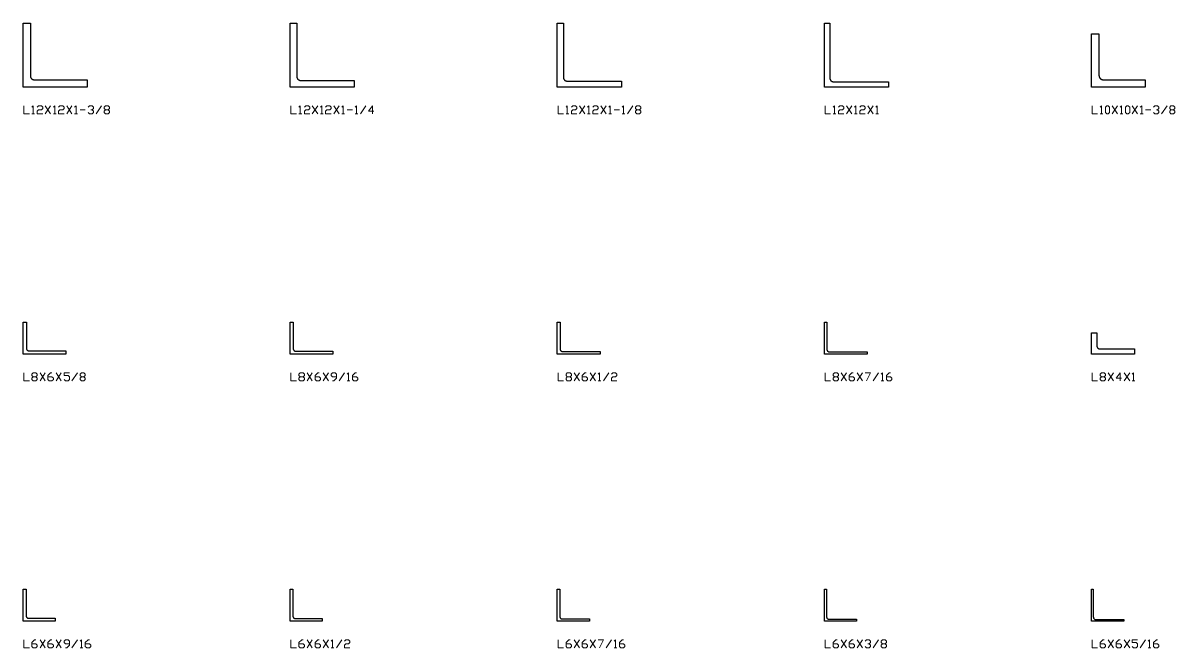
# Model space of a CAD drawing. Header units: inches. Extents: x 0 to 966, y -305 to 12.
# Drawn here: x 0 to 215.6, y -105 to 12 of the extents above; entities that cross this region are included whole.
import ezdxf

# ---------------------------------------------------------------- set-up
doc = ezdxf.new("R2010")
doc.units = ezdxf.units.IN
doc.header["$MEASUREMENT"] = 0
doc.layers.add('AISC_STEEL', color=7, linetype='Continuous')

msp = doc.modelspace()

# ---------------------------------------------------------------- linework, layer by layer
at = {"color": 3, "lineweight": 0}
for p, q in [((4.16, -3.48), (5.17, -5)), ((4.16, -5), (5.17, -3.48)), ((8.18, -3.48), (9.16, -5)), ((8.18, -5), (9.16, -3.48)), ((10.67, -4.24), (11.65, -4.24)), ((13.68, -5), (14.66, -3.48)), ((54.14, -3.48), (55.15, -5)), ((54.14, -5), (55.15, -3.48)), ((58.16, -3.48), (59.14, -5)), ((58.16, -5), (59.14, -3.48)), ((60.66, -4.24), (61.64, -4.24)), ((63.15, -5), (64.14, -3.48)), ((104.15, -3.48), (105.13, -5)), ((104.15, -5), (105.13, -3.48)), ((108.14, -3.48), (109.15, -5)), ((108.14, -5), (109.15, -3.48)), ((110.64, -4.24), (111.65, -4.24)), ((113.14, -5), (114.15, -3.48)), ((154.13, -3.48), (155.11, -5)), ((154.13, -5), (155.11, -3.48)), ((158.12, -3.48), (159.13, -5)), ((158.12, -5), (159.13, -3.48)), ((203.86, -3.48), (204.84, -5)), ((203.86, -5), (204.84, -3.48)), ((207.59, -3.48), (208.61, -5)), ((207.59, -5), (208.61, -3.48)), ((210.09, -4.24), (211.11, -4.24)), ((213.1, -5), (214.11, -3.48)), ((1.66, -5), (2.16, -5)), ((5.68, -5), (6.18, -5)), ((9.66, -5), (10.17, -5)), ((51.64, -5), (52.15, -5)), ((55.66, -5), (56.16, -5)), ((59.64, -5), (60.15, -5)), ((62.14, -5), (62.65, -5)), ((101.65, -5), (102.13, -5)), ((105.64, -5), (106.14, -5)), ((109.62, -5), (110.13, -5)), ((112.12, -5), (112.63, -5)), ((151.63, -5), (152.11, -5)), ((155.62, -5), (156.13, -5)), ((159.61, -5), (160.11, -5)), ((201.62, -5), (202.12, -5)), ((202.85, -5), (202.85, -5)), ((205.35, -5), (205.85, -5)), ((206.61, -5), (206.61, -5)), ((209.11, -5), (209.62, -5)), ((3.18, -53.5), (4.16, -54.98)), ((3.18, -54.98), (4.16, -53.5)), ((6.18, -53.5), (7.16, -54.98)), ((6.18, -54.98), (7.16, -53.5)), ((9.16, -54.98), (10.17, -53.5)), ((53.16, -53.5), (54.14, -54.98)), ((53.16, -54.98), (54.14, -53.5)), ((56.16, -53.5), (57.14, -54.98)), ((56.16, -54.98), (57.14, -53.5)), ((59.14, -54.98), (60.15, -53.5)), ((103.14, -53.5), (104.15, -54.98)), ((103.14, -54.98), (104.15, -53.5)), ((106.14, -53.5), (107.13, -54.98)), ((106.14, -54.98), (107.13, -53.5)), ((108.64, -54.98), (109.62, -53.5)), ((153.12, -53.5), (154.13, -54.98)), ((153.12, -54.98), (154.13, -53.5)), ((156.13, -53.5), (157.11, -54.98)), ((156.13, -54.98), (157.11, -53.5)), ((159.13, -54.98), (160.11, -53.5)), ((203.1, -53.5), (204.11, -54.98)), ((203.1, -54.98), (204.11, -53.5)), ((206.11, -53.5), (207.12, -54.98)), ((206.11, -54.98), (207.12, -53.5)), ((60.66, -54.98), (61.16, -54.98)), ((107.63, -54.98), (108.14, -54.98)), ((160.62, -54.98), (161.12, -54.98)), ((207.59, -54.98), (208.1, -54.98)), ((3.18, -103.48), (4.16, -105)), ((3.18, -105), (4.16, -103.48)), ((6.18, -103.48), (7.16, -105)), ((6.18, -105), (7.16, -103.48)), ((9.16, -105), (10.17, -103.48)), ((53.16, -103.48), (54.14, -105)), ((53.16, -105), (54.14, -103.48)), ((56.16, -103.48), (57.14, -105)), ((56.16, -105), (57.14, -103.48)), ((58.66, -105), (59.64, -103.48)), ((103.14, -103.48), (104.15, -105)), ((103.14, -105), (104.15, -103.48)), ((106.14, -103.48), (107.13, -105)), ((106.14, -105), (107.13, -103.48)), ((109.15, -105), (110.13, -103.48)), ((153.12, -103.48), (154.13, -105)), ((153.12, -105), (154.13, -103.48)), ((156.13, -103.48), (157.11, -105)), ((156.13, -105), (157.11, -103.48)), ((159.13, -105), (160.11, -103.48)), ((203.1, -103.48), (204.11, -105)), ((203.1, -105), (204.11, -103.48)), ((206.11, -103.48), (207.12, -105)), ((206.11, -105), (207.12, -103.48)), ((209.11, -105), (210.09, -103.48)), ((10.67, -105), (11.18, -105)), ((57.65, -105), (58.16, -105)), ((110.64, -105), (111.14, -105)), ((210.6, -105), (211.11, -105))]:
    msp.add_line(p, q, dxfattribs=at)
for points in [[(0.17, -3.48), (0.17, -5), (1.18, -5)], [(1.66, -3.74), (1.91, -3.48), (1.91, -5)], [(2.67, -3.74), (2.92, -3.48), (3.43, -3.48), (3.68, -3.74), (3.68, -3.99), (3.43, -4.24), (2.92, -4.24), (2.67, -4.5), (2.67, -5), (3.68, -5)], [(5.68, -3.74), (5.93, -3.48), (5.93, -5)], [(6.66, -3.74), (6.91, -3.48), (7.42, -3.48), (7.67, -3.74), (7.67, -3.99), (7.42, -4.24), (6.91, -4.24), (6.66, -4.5), (6.66, -5), (7.67, -5)], [(9.66, -3.74), (9.92, -3.48), (9.92, -5)], [(12.16, -3.74), (12.41, -3.48), (12.92, -3.48), (13.17, -3.74), (13.17, -3.99), (12.92, -4.24), (12.67, -4.24)], [(12.92, -4.24), (13.17, -4.5), (13.17, -4.75), (12.92, -5), (12.41, -5), (12.16, -4.75)], [(15.93, -4.24), (16.18, -4.5), (16.18, -4.75), (15.93, -5), (15.42, -5), (15.17, -4.75), (15.17, -4.5), (15.42, -4.24), (15.93, -4.24), (16.18, -3.99), (16.18, -3.74), (15.93, -3.48), (15.42, -3.48), (15.17, -3.74), (15.17, -3.99), (15.42, -4.24)], [(50.15, -3.48), (50.15, -5), (51.17, -5)], [(51.64, -3.74), (51.89, -3.48), (51.89, -5)], [(52.65, -3.74), (52.91, -3.48), (53.41, -3.48), (53.66, -3.74), (53.66, -3.99), (53.41, -4.24), (52.91, -4.24), (52.65, -4.5), (52.65, -5), (53.66, -5)], [(55.66, -3.74), (55.91, -3.48), (55.91, -5)], [(56.64, -3.74), (56.89, -3.48), (57.4, -3.48), (57.65, -3.74), (57.65, -3.99), (57.4, -4.24), (56.89, -4.24), (56.64, -4.5), (56.64, -5), (57.65, -5)], [(59.64, -3.74), (59.9, -3.48), (59.9, -5)], [(62.14, -3.74), (62.4, -3.48), (62.4, -5)], [(65.65, -4.5), (64.64, -4.5), (65.4, -3.48), (65.4, -5)], [(100.13, -3.48), (100.13, -5), (101.15, -5)], [(101.65, -3.74), (101.87, -3.48), (101.87, -5)], [(102.63, -3.74), (102.89, -3.48), (103.39, -3.48), (103.65, -3.74), (103.65, -3.99), (103.39, -4.24), (102.89, -4.24), (102.63, -4.5), (102.63, -5), (103.65, -5)], [(105.64, -3.74), (105.89, -3.48), (105.89, -5)], [(106.65, -3.74), (106.87, -3.48), (107.38, -3.48), (107.63, -3.74), (107.63, -3.99), (107.38, -4.24), (106.87, -4.24), (106.65, -4.5), (106.65, -5), (107.63, -5)], [(109.62, -3.74), (109.88, -3.48), (109.88, -5)], [(112.12, -3.74), (112.38, -3.48), (112.38, -5)], [(115.38, -4.24), (115.63, -4.5), (115.63, -4.75), (115.38, -5), (114.88, -5), (114.62, -4.75), (114.62, -4.5), (114.88, -4.24), (115.38, -4.24), (115.63, -3.99), (115.63, -3.74), (115.38, -3.48), (114.88, -3.48), (114.62, -3.74), (114.62, -3.99), (114.88, -4.24)], [(150.12, -3.48), (150.12, -5), (151.13, -5)], [(151.63, -3.74), (151.89, -3.48), (151.89, -5)], [(152.61, -3.74), (152.87, -3.48), (153.37, -3.48), (153.63, -3.74), (153.63, -3.99), (153.37, -4.24), (152.87, -4.24), (152.61, -4.5), (152.61, -5), (153.63, -5)], [(155.62, -3.74), (155.87, -3.48), (155.87, -5)], [(156.63, -3.74), (156.89, -3.48), (157.36, -3.48), (157.61, -3.74), (157.61, -3.99), (157.36, -4.24), (156.89, -4.24), (156.63, -4.5), (156.63, -5), (157.61, -5)], [(159.61, -3.74), (159.86, -3.48), (159.86, -5)], [(200.1, -3.48), (200.1, -5), (201.11, -5)], [(201.62, -3.74), (201.87, -3.48), (201.87, -5)], [(205.35, -3.74), (205.6, -3.48), (205.6, -5)], [(209.11, -3.74), (209.37, -3.48), (209.37, -5)], [(211.61, -3.74), (211.86, -3.48), (212.34, -3.48), (212.59, -3.74), (212.59, -3.99), (212.34, -4.24), (212.12, -4.24)], [(212.34, -4.24), (212.59, -4.5), (212.59, -4.75), (212.34, -5), (211.86, -5), (211.61, -4.75)], [(215.34, -4.24), (215.6, -4.5), (215.6, -4.75), (215.34, -5), (214.84, -5), (214.62, -4.75), (214.62, -4.5), (214.84, -4.24), (215.34, -4.24), (215.6, -3.99), (215.6, -3.74), (215.34, -3.48), (214.84, -3.48), (214.62, -3.74), (214.62, -3.99), (214.84, -4.24)], [(0.17, -53.5), (0.17, -54.98), (1.18, -54.98)], [(2.42, -54.26), (2.67, -54.48), (2.67, -54.73), (2.42, -54.98), (1.91, -54.98), (1.66, -54.73), (1.66, -54.48), (1.91, -54.26), (2.42, -54.26), (2.67, -54), (2.67, -53.75), (2.42, -53.5), (1.91, -53.5), (1.66, -53.75), (1.66, -54), (1.91, -54.26)], [(4.66, -54.26), (5.42, -54.26), (5.68, -54.48), (5.68, -54.73), (5.42, -54.98), (4.92, -54.98), (4.66, -54.73), (4.66, -54), (5.17, -53.5), (5.42, -53.5)], [(7.67, -54.73), (7.92, -54.98), (8.43, -54.98), (8.68, -54.73), (8.68, -54.26), (8.43, -54), (7.67, -54), (7.67, -53.5), (8.68, -53.5)], [(11.4, -54.26), (11.65, -54.48), (11.65, -54.73), (11.4, -54.98), (10.93, -54.98), (10.67, -54.73), (10.67, -54.48), (10.93, -54.26), (11.4, -54.26), (11.65, -54), (11.65, -53.75), (11.4, -53.5), (10.93, -53.5), (10.67, -53.75), (10.67, -54), (10.93, -54.26)], [(50.15, -53.5), (50.15, -54.98), (51.17, -54.98)], [(52.4, -54.26), (52.65, -54.48), (52.65, -54.73), (52.4, -54.98), (51.89, -54.98), (51.64, -54.73), (51.64, -54.48), (51.89, -54.26), (52.4, -54.26), (52.65, -54), (52.65, -53.75), (52.4, -53.5), (51.89, -53.5), (51.64, -53.75), (51.64, -54), (51.89, -54.26)], [(54.65, -54.26), (55.4, -54.26), (55.66, -54.48), (55.66, -54.73), (55.4, -54.98), (54.9, -54.98), (54.65, -54.73), (54.65, -54), (55.15, -53.5), (55.4, -53.5)], [(57.9, -54.98), (58.16, -54.98), (58.66, -54.48), (58.66, -53.75), (58.41, -53.5), (57.9, -53.5), (57.65, -53.75), (57.65, -54), (57.9, -54.26), (58.66, -54.26)], [(60.66, -53.75), (60.91, -53.5), (60.91, -54.98)], [(61.64, -54.26), (62.4, -54.26), (62.65, -54.48), (62.65, -54.73), (62.4, -54.98), (61.89, -54.98), (61.64, -54.73), (61.64, -54), (62.14, -53.5), (62.4, -53.5)], [(100.13, -53.5), (100.13, -54.98), (101.15, -54.98)], [(102.38, -54.26), (102.63, -54.48), (102.63, -54.73), (102.38, -54.98), (101.87, -54.98), (101.65, -54.73), (101.65, -54.48), (101.87, -54.26), (102.38, -54.26), (102.63, -54), (102.63, -53.75), (102.38, -53.5), (101.87, -53.5), (101.65, -53.75), (101.65, -54), (101.87, -54.26)], [(104.63, -54.26), (105.39, -54.26), (105.64, -54.48), (105.64, -54.73), (105.39, -54.98), (104.88, -54.98), (104.63, -54.73), (104.63, -54), (105.13, -53.5), (105.39, -53.5)], [(107.63, -53.75), (107.88, -53.5), (107.88, -54.98)], [(110.13, -53.75), (110.38, -53.5), (110.89, -53.5), (111.14, -53.75), (111.14, -54), (110.89, -54.26), (110.38, -54.26), (110.13, -54.48), (110.13, -54.98), (111.14, -54.98)], [(150.12, -53.5), (150.12, -54.98), (151.13, -54.98)], [(152.36, -54.26), (152.61, -54.48), (152.61, -54.73), (152.36, -54.98), (151.89, -54.98), (151.63, -54.73), (151.63, -54.48), (151.89, -54.26), (152.36, -54.26), (152.61, -54), (152.61, -53.75), (152.36, -53.5), (151.89, -53.5), (151.63, -53.75), (151.63, -54), (151.89, -54.26)], [(154.61, -54.26), (155.37, -54.26), (155.62, -54.48), (155.62, -54.73), (155.37, -54.98), (154.86, -54.98), (154.61, -54.73), (154.61, -54), (155.11, -53.5), (155.37, -53.5)], [(157.61, -53.5), (158.63, -53.5), (157.87, -54.98)], [(160.62, -53.75), (160.87, -53.5), (160.87, -54.98)], [(161.63, -54.26), (162.36, -54.26), (162.61, -54.48), (162.61, -54.73), (162.36, -54.98), (161.88, -54.98), (161.63, -54.73), (161.63, -54), (162.1, -53.5), (162.36, -53.5)], [(200.1, -53.5), (200.1, -54.98), (201.11, -54.98)], [(202.34, -54.26), (202.6, -54.48), (202.6, -54.73), (202.34, -54.98), (201.87, -54.98), (201.62, -54.73), (201.62, -54.48), (201.87, -54.26), (202.34, -54.26), (202.6, -54), (202.6, -53.75), (202.34, -53.5), (201.87, -53.5), (201.62, -53.75), (201.62, -54), (201.87, -54.26)], [(205.6, -54.48), (204.62, -54.48), (205.35, -53.5), (205.35, -54.98)], [(207.59, -53.75), (207.85, -53.5), (207.85, -54.98)], [(0.17, -103.48), (0.17, -105), (1.18, -105)], [(1.66, -104.24), (2.42, -104.24), (2.67, -104.49), (2.67, -104.74), (2.42, -105), (1.91, -105), (1.66, -104.74), (1.66, -103.98), (2.16, -103.48), (2.42, -103.48)], [(4.66, -104.24), (5.42, -104.24), (5.68, -104.49), (5.68, -104.74), (5.42, -105), (4.92, -105), (4.66, -104.74), (4.66, -103.98), (5.17, -103.48), (5.42, -103.48)], [(7.92, -105), (8.18, -105), (8.68, -104.49), (8.68, -103.73), (8.43, -103.48), (7.92, -103.48), (7.67, -103.73), (7.67, -103.98), (7.92, -104.24), (8.68, -104.24)], [(10.67, -103.73), (10.93, -103.48), (10.93, -105)], [(11.65, -104.24), (12.41, -104.24), (12.67, -104.49), (12.67, -104.74), (12.41, -105), (11.91, -105), (11.65, -104.74), (11.65, -103.98), (12.16, -103.48), (12.41, -103.48)], [(50.15, -103.48), (50.15, -105), (51.17, -105)], [(51.64, -104.24), (52.4, -104.24), (52.65, -104.49), (52.65, -104.74), (52.4, -105), (51.89, -105), (51.64, -104.74), (51.64, -103.98), (52.15, -103.48), (52.4, -103.48)], [(54.65, -104.24), (55.4, -104.24), (55.66, -104.49), (55.66, -104.74), (55.4, -105), (54.9, -105), (54.65, -104.74), (54.65, -103.98), (55.15, -103.48), (55.4, -103.48)], [(57.65, -103.73), (57.9, -103.48), (57.9, -105)], [(60.15, -103.73), (60.4, -103.48), (60.91, -103.48), (61.16, -103.73), (61.16, -103.98), (60.91, -104.24), (60.4, -104.24), (60.15, -104.49), (60.15, -105), (61.16, -105)], [(100.13, -103.48), (100.13, -105), (101.15, -105)], [(101.65, -104.24), (102.38, -104.24), (102.63, -104.49), (102.63, -104.74), (102.38, -105), (101.87, -105), (101.65, -104.74), (101.65, -103.98), (102.13, -103.48), (102.38, -103.48)], [(104.63, -104.24), (105.39, -104.24), (105.64, -104.49), (105.64, -104.74), (105.39, -105), (104.88, -105), (104.63, -104.74), (104.63, -103.98), (105.13, -103.48), (105.39, -103.48)], [(107.63, -103.48), (108.64, -103.48), (107.88, -105)], [(110.64, -103.73), (110.89, -103.48), (110.89, -105)], [(111.65, -104.24), (112.38, -104.24), (112.63, -104.49), (112.63, -104.74), (112.38, -105), (111.87, -105), (111.65, -104.74), (111.65, -103.98), (112.12, -103.48), (112.38, -103.48)], [(150.12, -103.48), (150.12, -105), (151.13, -105)], [(151.63, -104.24), (152.36, -104.24), (152.61, -104.49), (152.61, -104.74), (152.36, -105), (151.89, -105), (151.63, -104.74), (151.63, -103.98), (152.11, -103.48), (152.36, -103.48)], [(154.61, -104.24), (155.37, -104.24), (155.62, -104.49), (155.62, -104.74), (155.37, -105), (154.86, -105), (154.61, -104.74), (154.61, -103.98), (155.11, -103.48), (155.37, -103.48)], [(157.61, -103.73), (157.87, -103.48), (158.37, -103.48), (158.63, -103.73), (158.63, -103.98), (158.37, -104.24), (158.12, -104.24)], [(161.38, -104.24), (161.63, -104.49), (161.63, -104.74), (161.38, -105), (160.87, -105), (160.62, -104.74), (160.62, -104.49), (160.87, -104.24), (161.38, -104.24), (161.63, -103.98), (161.63, -103.73), (161.38, -103.48), (160.87, -103.48), (160.62, -103.73), (160.62, -103.98), (160.87, -104.24)], [(200.1, -103.48), (200.1, -105), (201.11, -105)], [(201.62, -104.24), (202.34, -104.24), (202.6, -104.49), (202.6, -104.74), (202.34, -105), (201.87, -105), (201.62, -104.74), (201.62, -103.98), (202.12, -103.48), (202.34, -103.48)], [(204.62, -104.24), (205.35, -104.24), (205.6, -104.49), (205.6, -104.74), (205.35, -105), (204.84, -105), (204.62, -104.74), (204.62, -103.98), (205.09, -103.48), (205.35, -103.48)], [(207.59, -104.74), (207.85, -105), (208.35, -105), (208.61, -104.74), (208.61, -104.24), (208.35, -103.98), (207.59, -103.98), (207.59, -103.48), (208.61, -103.48)], [(210.6, -103.73), (210.85, -103.48), (210.85, -105)], [(211.61, -104.24), (212.34, -104.24), (212.59, -104.49), (212.59, -104.74), (212.34, -105), (211.86, -105), (211.61, -104.74), (211.61, -103.98), (212.12, -103.48), (212.34, -103.48)], [(158.37, -104.24), (158.63, -104.49), (158.63, -104.74), (158.37, -105), (157.87, -105), (157.61, -104.74)]]:
    msp.add_lwpolyline(points, dxfattribs=at)
for points in [[(202.85, -5), (202.6, -4.75), (202.6, -3.74), (202.85, -3.48), (203.1, -3.48), (203.36, -3.74), (203.36, -4.75), (203.1, -5)], [(206.61, -5), (206.36, -4.75), (206.36, -3.74), (206.61, -3.48), (206.87, -3.48), (207.12, -3.74), (207.12, -4.75), (206.87, -5)]]:
    msp.add_lwpolyline(points, close=True, dxfattribs=at)
at = {"layer": 'AISC_STEEL'}
for points in [[(12, 0), (0, 0), (0, 12), (1.38, 12), (1.38, 2.09), (1.38, 2.06), (1.38, 2.03), (1.39, 2), (1.39, 1.97), (1.4, 1.94), (1.4, 1.92), (1.41, 1.89), (1.42, 1.86), (1.43, 1.83), (1.44, 1.8), (1.45, 1.78), (1.47, 1.75), (1.48, 1.73), (1.5, 1.7), (1.51, 1.68), (1.53, 1.65), (1.55, 1.63), (1.57, 1.61), (1.59, 1.59), (1.61, 1.57), (1.63, 1.55), (1.65, 1.53), (1.68, 1.51), (1.7, 1.5), (1.73, 1.48), (1.75, 1.47), (1.78, 1.45), (1.8, 1.44), (1.83, 1.43), (1.86, 1.42), (1.89, 1.41), (1.92, 1.4), (1.94, 1.4), (1.97, 1.39), (2, 1.39), (2.03, 1.38), (2.06, 1.38), (2.09, 1.38), (12, 1.38)], [(62, 0), (50, 0), (50, 12), (51.25, 12), (51.25, 1.96), (51.25, 1.93), (51.25, 1.9), (51.26, 1.87), (51.26, 1.84), (51.27, 1.81), (51.27, 1.79), (51.28, 1.76), (51.29, 1.73), (51.3, 1.7), (51.31, 1.67), (51.32, 1.65), (51.34, 1.62), (51.35, 1.6), (51.37, 1.57), (51.38, 1.55), (51.4, 1.52), (51.42, 1.5), (51.44, 1.48), (51.46, 1.46), (51.48, 1.44), (51.5, 1.42), (51.52, 1.4), (51.55, 1.38), (51.57, 1.37), (51.6, 1.35), (51.62, 1.34), (51.65, 1.32), (51.67, 1.31), (51.7, 1.3), (51.73, 1.29), (51.76, 1.28), (51.79, 1.27), (51.81, 1.27), (51.84, 1.26), (51.87, 1.26), (51.9, 1.25), (51.93, 1.25), (51.96, 1.25), (62, 1.25)], [(112, 0), (100, 0), (100, 12), (101.13, 12), (101.13, 1.84), (101.13, 1.81), (101.13, 1.78), (101.14, 1.75), (101.14, 1.72), (101.15, 1.69), (101.15, 1.67), (101.16, 1.64), (101.17, 1.61), (101.18, 1.58), (101.19, 1.55), (101.2, 1.53), (101.22, 1.5), (101.23, 1.48), (101.25, 1.45), (101.26, 1.43), (101.28, 1.4), (101.3, 1.38), (101.32, 1.36), (101.34, 1.34), (101.36, 1.32), (101.38, 1.3), (101.4, 1.28), (101.43, 1.26), (101.45, 1.25), (101.48, 1.23), (101.5, 1.22), (101.53, 1.2), (101.55, 1.19), (101.58, 1.18), (101.61, 1.17), (101.64, 1.16), (101.67, 1.15), (101.69, 1.15), (101.72, 1.14), (101.75, 1.14), (101.78, 1.13), (101.81, 1.13), (101.84, 1.13), (112, 1.13)], [(162, 0), (150, 0), (150, 12), (151, 12), (151, 1.71), (151, 1.68), (151, 1.65), (151.01, 1.62), (151.01, 1.59), (151.02, 1.56), (151.02, 1.54), (151.03, 1.51), (151.04, 1.48), (151.05, 1.45), (151.06, 1.42), (151.07, 1.4), (151.09, 1.37), (151.1, 1.35), (151.12, 1.32), (151.13, 1.3), (151.15, 1.27), (151.17, 1.25), (151.19, 1.23), (151.21, 1.21), (151.23, 1.19), (151.25, 1.17), (151.27, 1.15), (151.3, 1.13), (151.32, 1.12), (151.35, 1.1), (151.37, 1.09), (151.4, 1.07), (151.42, 1.06), (151.45, 1.05), (151.48, 1.04), (151.51, 1.03), (151.54, 1.02), (151.56, 1.02), (151.59, 1.01), (151.62, 1.01), (151.65, 1), (151.68, 1), (151.71, 1), (162, 1)], [(210, 0), (200, 0), (200, 10), (201.38, 10), (201.38, 2.18), (201.38, 2.15), (201.38, 2.12), (201.39, 2.09), (201.39, 2.06), (201.39, 2.03), (201.4, 2), (201.41, 1.97), (201.42, 1.94), (201.42, 1.92), (201.44, 1.89), (201.45, 1.86), (201.46, 1.83), (201.47, 1.81), (201.49, 1.78), (201.5, 1.75), (201.52, 1.73), (201.54, 1.7), (201.55, 1.68), (201.57, 1.66), (201.59, 1.64), (201.61, 1.61), (201.64, 1.59), (201.66, 1.57), (201.68, 1.55), (201.7, 1.54), (201.73, 1.52), (201.75, 1.5), (201.78, 1.49), (201.81, 1.47), (201.83, 1.46), (201.86, 1.45), (201.89, 1.44), (201.92, 1.42), (201.94, 1.42), (201.97, 1.41), (202, 1.4), (202.03, 1.39), (202.06, 1.39), (202.09, 1.39), (202.12, 1.38), (202.15, 1.38), (202.18, 1.38), (210, 1.38)], [(8, -50), (0, -50), (0, -44), (0.62, -44), (0.62, -48.87), (0.63, -48.9), (0.63, -48.93), (0.63, -48.96), (0.64, -48.99), (0.65, -49.01), (0.66, -49.04), (0.67, -49.07), (0.68, -49.1), (0.69, -49.12), (0.71, -49.15), (0.72, -49.17), (0.74, -49.19), (0.76, -49.22), (0.78, -49.24), (0.81, -49.26), (0.83, -49.28), (0.85, -49.29), (0.88, -49.31), (0.9, -49.32), (0.93, -49.33), (0.96, -49.34), (0.99, -49.35), (1.01, -49.36), (1.04, -49.37), (1.07, -49.37), (1.1, -49.37), (1.13, -49.38), (8, -49.38)], [(58, -50), (50, -50), (50, -44), (50.56, -44), (50.56, -48.94), (50.56, -48.97), (50.57, -49), (50.57, -49.03), (50.58, -49.05), (50.58, -49.08), (50.59, -49.11), (50.6, -49.14), (50.62, -49.16), (50.63, -49.19), (50.64, -49.21), (50.66, -49.24), (50.68, -49.26), (50.7, -49.28), (50.72, -49.3), (50.74, -49.32), (50.76, -49.34), (50.79, -49.36), (50.81, -49.37), (50.84, -49.38), (50.86, -49.4), (50.89, -49.41), (50.92, -49.42), (50.95, -49.42), (50.97, -49.43), (51, -49.43), (51.03, -49.44), (51.06, -49.44), (58, -49.44)], [(108, -50), (100, -50), (100, -44), (100.5, -44), (100.5, -49), (100.5, -49.03), (100.5, -49.06), (100.51, -49.09), (100.51, -49.12), (100.52, -49.14), (100.53, -49.17), (100.54, -49.2), (100.55, -49.22), (100.57, -49.25), (100.58, -49.27), (100.6, -49.3), (100.62, -49.32), (100.64, -49.34), (100.66, -49.36), (100.68, -49.38), (100.7, -49.4), (100.73, -49.42), (100.75, -49.43), (100.78, -49.45), (100.8, -49.46), (100.83, -49.47), (100.86, -49.48), (100.88, -49.49), (100.91, -49.49), (100.94, -49.5), (100.97, -49.5), (101, -49.5), (108, -49.5)], [(158, -50), (150, -50), (150, -44), (150.44, -44), (150.44, -49.06), (150.44, -49.09), (150.44, -49.12), (150.45, -49.15), (150.45, -49.18), (150.46, -49.21), (150.47, -49.23), (150.48, -49.26), (150.49, -49.29), (150.5, -49.31), (150.52, -49.34), (150.54, -49.36), (150.55, -49.38), (150.57, -49.41), (150.59, -49.43), (150.62, -49.45), (150.64, -49.46), (150.66, -49.48), (150.69, -49.5), (150.71, -49.51), (150.74, -49.52), (150.77, -49.53), (150.79, -49.54), (150.82, -49.55), (150.85, -49.55), (150.88, -49.56), (150.91, -49.56), (150.94, -49.56), (158, -49.56)], [(208, -50), (200, -50), (200, -46), (201, -46), (201, -48.5), (201, -48.53), (201, -48.56), (201.01, -48.59), (201.01, -48.62), (201.02, -48.64), (201.03, -48.67), (201.04, -48.7), (201.05, -48.72), (201.07, -48.75), (201.08, -48.77), (201.1, -48.8), (201.12, -48.82), (201.14, -48.84), (201.16, -48.86), (201.18, -48.88), (201.2, -48.9), (201.23, -48.92), (201.25, -48.93), (201.28, -48.95), (201.3, -48.96), (201.33, -48.97), (201.36, -48.98), (201.38, -48.99), (201.41, -48.99), (201.44, -49), (201.47, -49), (201.5, -49), (208, -49)], [(6, -100), (0, -100), (0, -94), (0.56, -94), (0.56, -98.94), (0.56, -98.97), (0.57, -99), (0.57, -99.03), (0.58, -99.05), (0.58, -99.08), (0.59, -99.11), (0.6, -99.14), (0.62, -99.16), (0.63, -99.19), (0.64, -99.21), (0.66, -99.24), (0.68, -99.26), (0.7, -99.28), (0.72, -99.3), (0.74, -99.32), (0.76, -99.34), (0.79, -99.36), (0.81, -99.37), (0.84, -99.38), (0.86, -99.4), (0.89, -99.41), (0.92, -99.42), (0.95, -99.42), (0.97, -99.43), (1, -99.43), (1.03, -99.44), (1.06, -99.44), (6, -99.44)], [(56, -100), (50, -100), (50, -94), (50.5, -94), (50.5, -99), (50.5, -99.03), (50.5, -99.06), (50.51, -99.09), (50.51, -99.12), (50.52, -99.14), (50.53, -99.17), (50.54, -99.2), (50.55, -99.22), (50.57, -99.25), (50.58, -99.27), (50.6, -99.3), (50.62, -99.32), (50.64, -99.34), (50.66, -99.36), (50.68, -99.38), (50.7, -99.4), (50.73, -99.42), (50.75, -99.43), (50.78, -99.45), (50.8, -99.46), (50.83, -99.47), (50.86, -99.48), (50.88, -99.49), (50.91, -99.49), (50.94, -99.5), (50.97, -99.5), (51, -99.5), (56, -99.5)], [(106, -100), (100, -100), (100, -94), (100.44, -94), (100.44, -99.06), (100.44, -99.09), (100.44, -99.12), (100.45, -99.15), (100.45, -99.18), (100.46, -99.21), (100.47, -99.23), (100.48, -99.26), (100.49, -99.29), (100.5, -99.31), (100.52, -99.34), (100.54, -99.36), (100.55, -99.38), (100.57, -99.41), (100.59, -99.43), (100.62, -99.45), (100.64, -99.46), (100.66, -99.48), (100.69, -99.5), (100.71, -99.51), (100.74, -99.52), (100.77, -99.53), (100.79, -99.54), (100.82, -99.55), (100.85, -99.55), (100.88, -99.56), (100.91, -99.56), (100.94, -99.56), (106, -99.56)], [(156, -100), (150, -100), (150, -94), (150.38, -94), (150.38, -99.12), (150.38, -99.15), (150.38, -99.18), (150.38, -99.21), (150.39, -99.24), (150.4, -99.27), (150.41, -99.3), (150.42, -99.32), (150.43, -99.35), (150.44, -99.38), (150.46, -99.4), (150.47, -99.42), (150.49, -99.45), (150.51, -99.47), (150.53, -99.49), (150.55, -99.51), (150.58, -99.53), (150.6, -99.54), (150.62, -99.56), (150.65, -99.57), (150.68, -99.58), (150.7, -99.59), (150.73, -99.6), (150.76, -99.61), (150.79, -99.62), (150.82, -99.62), (150.85, -99.62), (150.88, -99.62), (156, -99.62)], [(206, -100), (200, -100), (200, -94), (200.31, -94), (200.31, -99.19), (200.31, -99.22), (200.32, -99.25), (200.32, -99.27), (200.33, -99.3), (200.33, -99.33), (200.34, -99.36), (200.35, -99.39), (200.37, -99.41), (200.38, -99.44), (200.4, -99.46), (200.41, -99.49), (200.43, -99.51), (200.45, -99.53), (200.47, -99.55), (200.49, -99.57), (200.51, -99.59), (200.54, -99.6), (200.56, -99.62), (200.59, -99.63), (200.61, -99.65), (200.64, -99.66), (200.67, -99.67), (200.7, -99.67), (200.73, -99.68), (200.75, -99.68), (200.78, -99.69), (200.81, -99.69), (206, -99.69)]]:
    msp.add_lwpolyline(points, close=True, dxfattribs=at)

doc.saveas('drawing.dxf')
